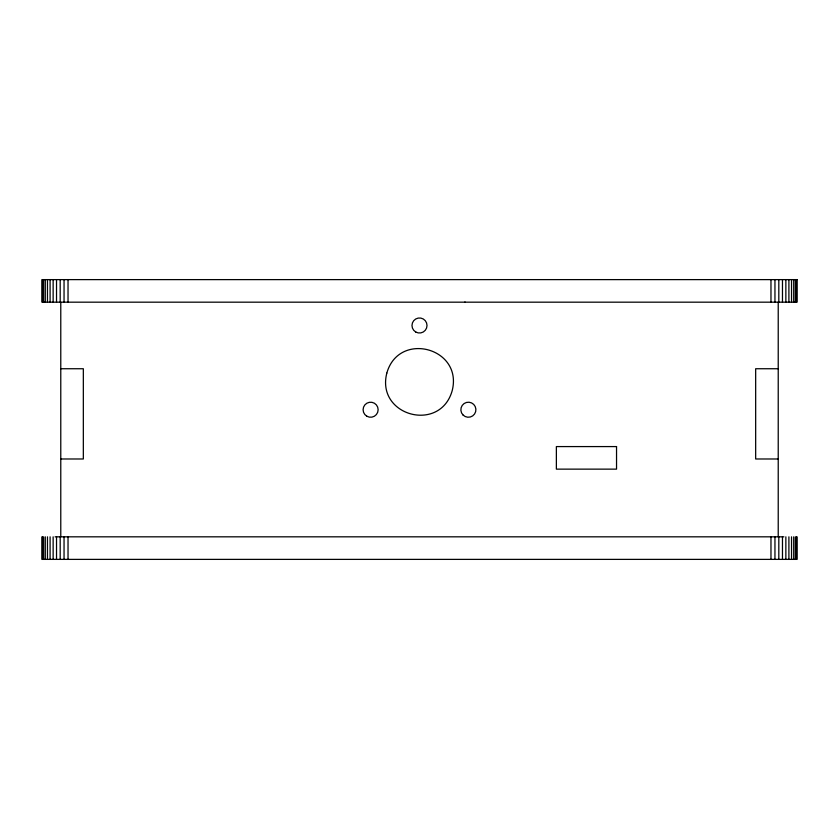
<?xml version="1.0" encoding="UTF-8"?>
<svg xmlns="http://www.w3.org/2000/svg" width="839" height="839" viewBox="0 0 839 839"><rect width="100%" height="100%" fill="white"/><g stroke="black" fill="none" stroke-linecap="round" stroke-linejoin="round"><path stroke-width="1.26" d="M60.775 368.741L83.334 368.741L83.334 458.985L60.775 458.985M778.225 368.741L755.666 368.741L755.666 458.985L778.225 458.985M55.112 536.824L783.888 536.824M464.628 302.176L465.33 302.208M797.05 536.824L797.05 559.382L41.95 559.382L41.95 536.824M796.494 279.618L796.494 302.176M796.494 536.824L796.494 559.382M795.372 279.618L795.372 302.176M795.372 536.824L795.372 559.382M793.704 279.618L793.704 302.176M793.704 536.824L793.704 559.382M791.534 279.618L791.534 302.176M791.534 536.824L791.534 559.382M788.901 279.618L788.901 302.176M788.901 536.824L788.901 559.382M785.86 279.618L785.86 302.176M785.86 536.824L785.86 559.382M782.472 279.618L782.472 302.176M782.472 536.824L782.472 559.382M778.812 279.618L778.812 302.176M778.812 536.824L778.812 559.382M778.225 302.176L778.225 536.824M774.953 279.618L774.953 302.176M774.953 536.824L774.953 559.382M770.968 279.618L770.968 302.176M770.968 536.824L770.968 559.382M68.032 279.618L68.032 302.176M68.032 536.824L68.032 559.382M64.047 279.618L64.047 302.176M64.047 536.824L64.047 559.382M60.775 302.176L60.775 536.824M60.188 279.618L60.188 302.176M60.188 536.824L60.188 559.382M56.528 279.618L56.528 302.176M56.528 536.824L56.528 559.382M53.14 279.618L53.14 302.176M53.14 536.824L53.14 559.382M50.099 279.618L50.099 302.176M50.099 536.824L50.099 559.382M47.466 279.618L47.466 302.176M47.466 536.824L47.466 559.382M45.296 279.618L45.296 302.176M45.296 536.824L45.296 559.382M43.628 279.618L43.628 302.176M43.628 536.824L43.628 559.382M42.506 279.618L42.506 302.176M42.506 536.824L42.506 559.382M386.81 373.135C375.872 415.966 440.244 433.218 452.19 390.659C463.128 347.828 398.756 330.576 386.81 373.135M797.05 279.618L41.95 279.618L41.95 302.176L797.05 302.176L797.05 279.618M616.539 446.579L556.372 446.579L556.372 469.137L616.539 469.137L616.539 446.579M415.735 332.003A7.52 7.52 0 0 0 427.02 325.49A7.52 7.52 0 0 0 415.735 318.977A7.52 7.52 0 0 0 415.735 332.003M463.065 415.043A7.52 7.52 0 0 0 475.65 411.666A7.52 7.52 0 0 0 466.442 402.458A7.52 7.52 0 0 0 463.065 415.043M366.853 416.238A7.52 7.52 0 0 0 378.137 409.726A7.52 7.52 0 0 0 366.853 403.213A7.52 7.52 0 0 0 366.853 416.238"/></g></svg>
